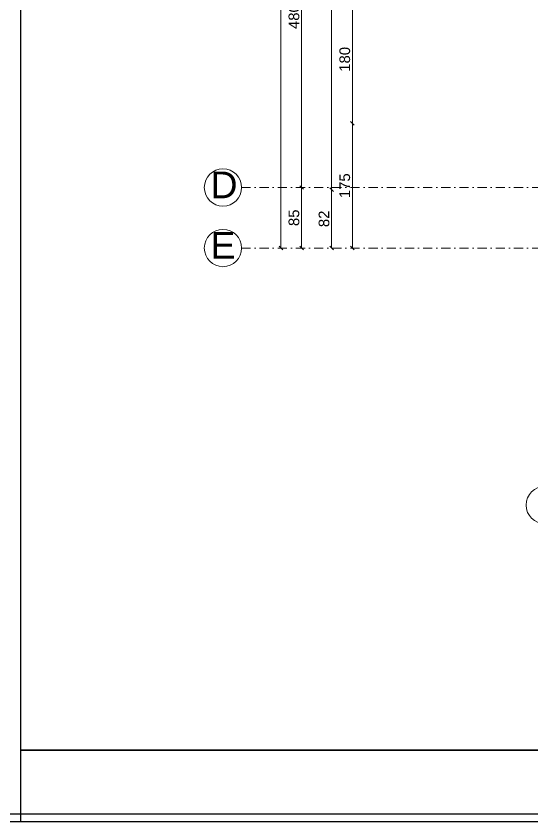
# Model space of a CAD drawing. Header units: millimetres. Extents: x 708 to 46452, y -4963 to 3960.
# Drawn here: x 10269 to 10993, y 1327 to 2459 of the extents above; entities that cross this region are included whole.
import ezdxf

# ---------------------------------------------------------------- set-up
doc = ezdxf.new("R2010")
doc.units = ezdxf.units.MM
for name, pattern in [('ACAD_ISO10W100', [18, 12, -3, 0, -3]), ('DASHDOT', [25.4, 12.7, -6.35, 0, -6.35]), ('DUZ', [0])]:
    doc.linetypes.add(name, pattern=pattern)
for name, color, linetype, lineweight in [('00_IC_OLCU', 139, 'Continuous', 20), ('00_KOLON', 2, 'Continuous', 35), ('AKS', 153, 'ACAD_ISO10W100', 20), ('aks ve noktalılar', 129, 'DASHDOT', 13), ('görünüş1', 251, 'Continuous', 35), ('Çerçeve', 8, 'Continuous', 30), ('ölçü yatay', 150, 'DUZ', 18)]:
    doc.layers.add(name, color=color, linetype=linetype, lineweight=lineweight)
doc.styles.add('arial_1_18', font='arial.ttf', dxfattribs={"height": 0.2})
doc.styles.get("Standard").update_dxf_attribs({"font": 'arial.ttf'})
doc.dimstyles.new('ALP_OLCU', dxfattribs={"dimscale": 0, "dimtxt": 15, "dimasz": 5, "dimexe": 0.18, "dimexo": 0.06, "dimgap": 3, "dimtad": 1, "dimdec": 0, "dimrnd": 0.1, "dimzin": 9, "dimdsep": 46, "dimtxsty": 'Standard', "dimblk": 'OBLIQUE', "dimcen": 0, "dimse1": 1, "dimse2": 1, "dimclrd": 256, "dimclre": 256, "dimclrt": 53, "dimadec": 0, "dimazin": 0, "dimtfac": 1, "dimtdec": 0, "dimtix": 1, "dimtmove": 1, "dimatfit": 3, "dimldrblk": 'ARCHTICK', "dimfxl": 0.18, "dimtolj": 1, "dimlwd": -1, "dimarcsym": 0})

# ---------------------------------------------------------------- blocks, each defined once
blk = doc.blocks.new('REGEG')
at = {"layer": 'AKS', "color": 30, "linetype": 'Continuous', "lineweight": 5}
for centre in [(2169, 1927.5), (2169, 1842.5), (2620.8, 1481.5)]:
    blk.add_circle(centre, 26.2, dxfattribs=at)
at = {"layer": 'aks ve noktalılar'}
for points in [[(2195, 1927.5), (3870.8, 1927.5)], [(2195, 1842.5), (3870.8, 1842.5)]]:
    blk.add_lwpolyline(points, dxfattribs=at)
at = {"layer": 'AKS', "color": 30, "linetype": 'Continuous', "lineweight": 5, "style": 'arial_1_18'}
for s, p in [('D', (2151.6, 1912.4)), ('E', (2151.6, 1827.4))]:
    blk.add_text(s, height=37.5, dxfattribs=at).set_placement(p)
blk = doc.blocks.new('_Oblique')
at = {"color": 0, "linetype": 'ByBlock', "lineweight": -2}
blk.add_line((-0.5, -0.5), (0.5, 0.5), dxfattribs=at)
blk = doc.blocks.new('*D344')
at = {"layer": '00_IC_OLCU', "transparency": 16777216}
blk.add_line((10640.6, 2133.3), (10640.6, 3223.3), dxfattribs=at)
at = {"layer": 'Defpoints', "color": 0, "transparency": 16777216}
for p in [(10640.6, 3223.3), (11010.9, 3223.3), (11580.9, 2133.3)]:
    blk.add_point(p, dxfattribs=at)
at = {"layer": '00_IC_OLCU', "transparency": 16777216, "xscale": 5, "yscale": 5, "zscale": 5}
for p, rotation in [((10640.6, 3223.3), 90), ((10640.6, 2133.3), 270)]:
    blk.add_blockref('_Oblique', p, dxfattribs=dict(at, rotation=rotation))
at = {"layer": '00_IC_OLCU', "color": 53, "transparency": 16777216, "insert": (10629.9, 2678.3), "char_height": 15, "attachment_point": 5, "rotation": 90}
blk.add_mtext('\\A1;1090', dxfattribs=at)
blk = doc.blocks.new('_ArchTick')
at = {"color": 0, "linetype": 'ByBlock', "const_width": 0.15}
blk.add_lwpolyline([(-0.5, -0.5), (0.5, 0.5)], dxfattribs=at)
blk = doc.blocks.new('*D192')
at = {"layer": '00_IC_OLCU', "transparency": 16777216}
blk.add_line((10669.5, 2133.3), (10669.5, 2218.3), dxfattribs=at)
at = {"layer": 'Defpoints', "color": 0, "transparency": 16777216}
for p in [(10585.4, 2218.3), (10669.5, 2218.3), (10585.4, 2133.3)]:
    blk.add_point(p, dxfattribs=at)
at = {"layer": '00_IC_OLCU', "transparency": 16777216, "xscale": 5, "yscale": 5, "zscale": 5}
for p, rotation in [((10669.5, 2218.3), 90), ((10669.5, 2133.3), 270)]:
    blk.add_blockref('_Oblique', p, dxfattribs=dict(at, rotation=rotation))
at = {"layer": '00_IC_OLCU', "color": 53, "transparency": 16777216, "insert": (10658.8, 2175.8), "char_height": 15, "attachment_point": 5, "rotation": 90}
blk.add_mtext('\\A1;85', dxfattribs=at)
blk = doc.blocks.new('*D193')
at = {"layer": '00_IC_OLCU', "transparency": 16777216}
blk.add_line((10669.5, 2218.3), (10669.5, 2698.3), dxfattribs=at)
at = {"layer": 'Defpoints', "color": 0, "transparency": 16777216}
for p in [(10669.5, 2698.3), (10669.5, 2698.3), (10585.4, 2218.3)]:
    blk.add_point(p, dxfattribs=at)
at = {"layer": '00_IC_OLCU', "transparency": 16777216, "xscale": 5, "yscale": 5, "zscale": 5}
for p, rotation in [((10669.5, 2698.3), 90), ((10669.5, 2218.3), 270)]:
    blk.add_blockref('_Oblique', p, dxfattribs=dict(at, rotation=rotation))
at = {"layer": '00_IC_OLCU', "color": 53, "transparency": 16777216, "insert": (10658.8, 2458.3), "char_height": 15, "attachment_point": 5, "rotation": 90}
blk.add_mtext('\\A1;480', dxfattribs=at)
blk = doc.blocks.new('*D355')
at = {"layer": '00_IC_OLCU', "transparency": 16777216}
blk.add_line((10711.7, 2133.3), (10711.7, 2215.3), dxfattribs=at)
at = {"layer": 'Defpoints', "color": 0, "transparency": 16777216}
for p in [(10711.7, 2215.3), (11580.9, 2215.3), (11580.9, 2133.3)]:
    blk.add_point(p, dxfattribs=at)
at = {"layer": '00_IC_OLCU', "transparency": 16777216, "xscale": 5, "yscale": 5, "zscale": 5}
for p, rotation in [((10711.7, 2215.3), 90), ((10711.7, 2133.3), 270)]:
    blk.add_blockref('_Oblique', p, dxfattribs=dict(at, rotation=rotation))
at = {"layer": '00_IC_OLCU', "color": 53, "transparency": 16777216, "insert": (10701, 2174.3), "char_height": 15, "attachment_point": 5, "rotation": 90}
blk.add_mtext('\\A1;82', dxfattribs=at)
blk = doc.blocks.new('*D356')
at = {"layer": '00_IC_OLCU', "transparency": 16777216}
blk.add_line((10711.7, 2215.3), (10711.7, 3223.3), dxfattribs=at)
at = {"layer": 'Defpoints', "color": 0, "transparency": 16777216}
for p in [(10711.7, 3223.3), (11010.9, 3223.3), (11580.9, 2215.3)]:
    blk.add_point(p, dxfattribs=at)
at = {"layer": '00_IC_OLCU', "transparency": 16777216, "xscale": 5, "yscale": 5, "zscale": 5}
for p, rotation in [((10711.7, 3223.3), 90), ((10711.7, 2215.3), 270)]:
    blk.add_blockref('_Oblique', p, dxfattribs=dict(at, rotation=rotation))
at = {"layer": '00_IC_OLCU', "color": 53, "transparency": 16777216, "insert": (10701, 2719.3), "char_height": 15, "attachment_point": 5, "rotation": 90}
blk.add_mtext('\\A1;1008', dxfattribs=at)
blk = doc.blocks.new('*D196')
at = {"layer": '00_IC_OLCU', "transparency": 16777216}
blk.add_line((10740.9, 2133.3), (10740.9, 2308.3), dxfattribs=at)
at = {"layer": 'Defpoints', "color": 0, "transparency": 16777216}
for p in [(10740.9, 2308.3), (11010.9, 2308.3), (11580.9, 2133.3)]:
    blk.add_point(p, dxfattribs=at)
at = {"layer": '00_IC_OLCU', "transparency": 16777216, "xscale": 5, "yscale": 5, "zscale": 5}
for p, rotation in [((10740.9, 2308.3), 90), ((10740.9, 2133.3), 270)]:
    blk.add_blockref('_Oblique', p, dxfattribs=dict(at, rotation=rotation))
at = {"layer": '00_IC_OLCU', "color": 53, "transparency": 16777216, "insert": (10730.2, 2220.8), "char_height": 15, "attachment_point": 5, "rotation": 90}
blk.add_mtext('\\A1;175', dxfattribs=at)
blk = doc.blocks.new('*D197')
at = {"layer": '00_IC_OLCU', "transparency": 16777216}
blk.add_line((10740.9, 2308.3), (10740.9, 2488.3), dxfattribs=at)
at = {"layer": 'Defpoints', "color": 0, "transparency": 16777216}
for p in [(10740.9, 2488.3), (11020.9, 2488.3), (11010.9, 2308.3)]:
    blk.add_point(p, dxfattribs=at)
at = {"layer": '00_IC_OLCU', "transparency": 16777216, "xscale": 5, "yscale": 5, "zscale": 5}
for p, rotation in [((10740.9, 2488.3), 90), ((10740.9, 2308.3), 270)]:
    blk.add_blockref('_Oblique', p, dxfattribs=dict(at, rotation=rotation))
at = {"layer": '00_IC_OLCU', "color": 53, "transparency": 16777216, "insert": (10730.2, 2398.3), "char_height": 15, "attachment_point": 5, "rotation": 90}
blk.add_mtext('\\A1;180', dxfattribs=at)
blk = doc.blocks.new('REFER')
at = {"layer": '00_IC_OLCU'}
for base, p1, p2, picture, middle in [((10640.6, 3223.3), (11580.9, 2133.3), (11010.9, 3223.3), '*D344', (10629.9, 2678.3)), ((10711.7, 3223.3), (11580.9, 2215.3), (11010.9, 3223.3), '*D356', (10701, 2719.3)), ((10669.5, 2698.3), (10585.4, 2218.3), (10669.5, 2698.3), '*D193', (10658.8, 2458.3)), ((10740.9, 2488.3), (11010.9, 2308.3), (11020.9, 2488.3), '*D197', (10730.2, 2398.3)), ((10740.9, 2308.3), (11580.9, 2133.3), (11010.9, 2308.3), '*D196', (10730.2, 2220.8)), ((10669.5, 2218.3), (10585.4, 2133.3), (10585.4, 2218.3), '*D192', (10658.8, 2175.8)), ((10711.7, 2215.3), (11580.9, 2133.3), (11580.9, 2215.3), '*D355', (10701, 2174.3))]:
    dim = blk.add_linear_dim(base=base, p1=p1, p2=p2, angle=90, dimstyle='ALP_OLCU', override={"dimscale": 1}, dxfattribs=at)
    dim.commit()
    dim.dimension.update_dxf_attribs({"geometry": picture, "text_midpoint": middle})

msp = doc.modelspace()

# ---------------------------------------------------------------- linework, layer by layer
at = {"layer": 'görünüş1'}
msp.add_line((10275.445, 1427.974), (34041.726, 1427.974), dxfattribs=at)
at = {"layer": 'Çerçeve'}
for p, q in [((10275.445, 1328.081), (10275.445, 3958.68)), ((10275.445, 1327.437), (10275.445, 3958.036)), ((3680.496, 1338.558), (20864.937, 1338.558)), ((6228.153, 1327.81), (20864.937, 1328.367))]:
    msp.add_line(p, q, dxfattribs=at)

# ---------------------------------------------------------------- block references
at = {"layer": '00_KOLON'}
msp.add_blockref('REGEG', (8390.157, 290.837), dxfattribs=at)
at = {"layer": 'ölçü yatay'}
msp.add_blockref('REFER', (0, 0), dxfattribs=at)

doc.saveas('drawing.dxf')
